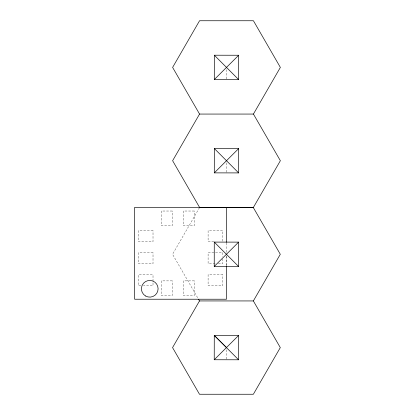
<?xml version="1.0" encoding="UTF-8"?>
<svg xmlns="http://www.w3.org/2000/svg" width="415" height="415" viewBox="0 0 415 415"><rect width="100%" height="100%" fill="white"/><g stroke="black" fill="none" stroke-linecap="round" stroke-linejoin="round"><path stroke-width="0.31" stroke-dasharray="2.08 1.56" d="M226.476 78.943L226.486 68.688M226.476 172.251L226.486 162.638M226.414 265.818L226.429 255.567M226.414 359.131L226.429 348.875M199.491 207.63L172.557 254.286L197.888 298.162M213.855 241.556L208.102 241.556L208.102 230.532L222.798 230.532L222.798 241.556M215.131 263.603L208.102 263.603L208.102 252.579L222.798 252.579L222.798 256.47M218.326 263.603L222.798 263.603L222.798 259.064M140.877 285.779L138.32 285.779L138.32 274.756L153.016 274.756L153.016 285.779L143.434 285.779M226.491 242.946L226.491 252.652M226.491 255.884L226.491 265.59M172.246 211.028L161.222 211.028L161.222 225.729L172.246 225.729L172.246 211.028M194.287 211.028L183.269 211.028L183.269 225.729L194.287 225.729L194.287 211.028M153.016 230.667L138.32 230.667L138.32 241.691L153.016 241.691L153.016 230.667M153.016 252.709L138.32 252.709L138.32 263.733L153.016 263.733L153.016 252.709M222.798 274.626L208.102 274.626L208.102 285.644L222.798 285.644L222.798 274.626M172.246 280.882L161.222 280.882L161.222 295.579L172.246 295.579L172.246 280.882M194.287 280.882L183.269 280.882L183.269 295.579L194.287 295.579L194.287 280.882"/><path stroke-width="0.62" d="M214.296 79.566L214.332 55.211L238.682 55.247L238.651 79.597L214.296 79.566L238.682 55.247M214.296 172.879L214.332 148.523L238.682 148.554L238.651 172.91L214.296 172.879L238.682 148.554M214.233 266.446L214.27 242.09L238.62 242.121L238.589 266.477L214.233 266.446L238.62 242.121M214.233 359.753L214.27 335.403L238.62 335.434L238.589 359.789L214.233 359.753L238.62 335.434M226.491 266.238L226.491 299.225L134.636 299.225L134.636 207.37L253.425 207.37L280.364 160.714L253.425 114.063L199.553 114.063L172.619 160.714L199.553 207.37M253.425 114.063L280.364 67.406L253.425 20.75L199.553 20.75L172.619 67.406L199.553 114.063M199.491 300.937L172.557 347.594L199.491 394.25L253.363 394.25L280.301 347.594L253.363 300.937L199.491 300.937L198.531 299.272M253.363 300.937L280.301 254.286L253.363 207.63L199.491 207.63M214.332 55.211L238.651 79.597M214.332 148.523L238.651 172.91M214.27 242.09L238.589 266.477M226.569 347.578L214.27 335.403L238.589 359.789M226.491 207.37L226.491 242.303M145.577 296.004A8.347 8.347 0 0 0 158.099 288.773A8.347 8.347 0 0 0 145.577 281.546A8.347 8.347 0 0 0 145.577 296.004"/></g></svg>
